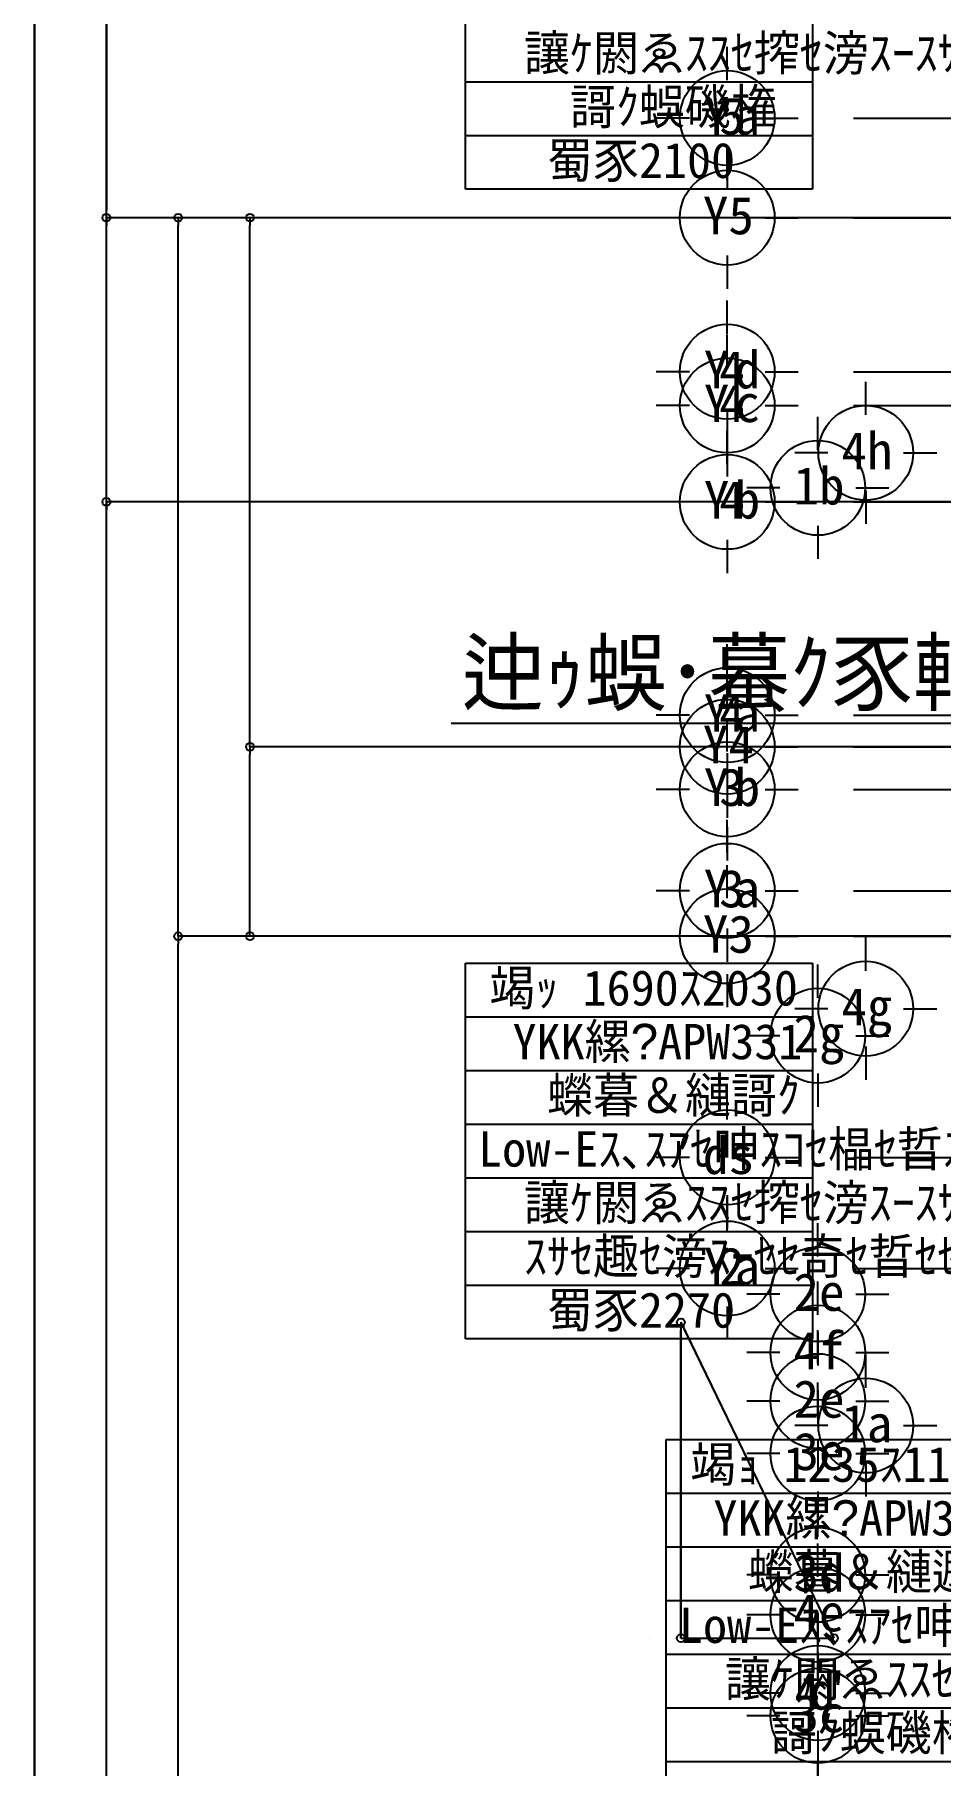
# Model space of a CAD drawing. Header units: metres. Extents: x 10908 to 27249, y 7268 to 22901.
# Drawn here: x 10920 to 13790, y 12930 to 18410 of the extents above; entities that cross this region are included whole.
import ezdxf

# ---------------------------------------------------------------- set-up
doc = ezdxf.new("R2010")
doc.units = ezdxf.units.M

msp = doc.modelspace()

# ---------------------------------------------------------------- linework, layer by layer
at = {"layer": '繝繝ｼ繧ｿ 001_1F'}
for p, q in [((10920, 20905), (10920, 10850)), ((10920, 10550), (10920, 20905)), ((11147.5, 20905), (11147.5, 17855)), ((11147.5, 16955), (11147.5, 20205)), ((11147.5, 17830), (11147.5, 17855)), ((11375, 17830), (11147.5, 17830)), ((11147.5, 17830), (11147.5, 17805)), ((11147.5, 17830), (11147.5, 17830)), ((11397.5, 17830), (11147.5, 17830)), ((11147.5, 17830), (11147.5, 17830)), ((26390, 17830), (11375, 17830)), ((11625, 17830), (11375, 17830)), ((11375, 17830), (11375, 17805)), ((11375, 17830), (11375, 17830)), ((11375, 17830), (11375, 17830)), ((11397.5, 17830), (11397.5, 17830)), ((11852.5, 17830), (11602.5, 17830)), ((11602.5, 17830), (11602.5, 17805)), ((11602.5, 17830), (11602.5, 17830)), ((11625, 17830), (11625, 17830)), ((11852.5, 17830), (11852.5, 17830)), ((11147.5, 10850), (11147.5, 17805)), ((11375, 15580), (11375, 17805)), ((11602.5, 16180), (11602.5, 17805)), ((11147.5, 16930), (11147.5, 16955)), ((11147.5, 16930), (11147.5, 16905)), ((11147.5, 16930), (11147.5, 16930)), ((11397.5, 16930), (11147.5, 16930)), ((11147.5, 12738.6), (11147.5, 16905)), ((11397.5, 16930), (11397.5, 16930)), ((11397.5, 16930), (11397.5, 16930)), ((14739.5, 16228.5), (12239.5, 16228.5)), ((11602.5, 16155), (11602.5, 16180)), ((17322.3, 16155), (11602.5, 16155)), ((11852.5, 16155), (11602.5, 16155)), ((11602.5, 16155), (11602.5, 16130)), ((11602.5, 16155), (11602.5, 16155)), ((11602.5, 15580), (11602.5, 16130)), ((11852.5, 16155), (11852.5, 16155)), ((11852.5, 16155), (11852.5, 16155)), ((11375, 15555), (11375, 15580)), ((11602.5, 15555), (11602.5, 15580)), ((11375, 15555), (11375, 15530)), ((11375, 15555), (11375, 15555)), ((11625, 15555), (11375, 15555)), ((11375, 11760), (11375, 15530)), ((26390, 15555), (11602.5, 15555)), ((11852.5, 15555), (11602.5, 15555)), ((11625, 15555), (11625, 15555)), ((11625, 15555), (11625, 15555)), ((11852.5, 15555), (11852.5, 15555)), ((13057.5, 14376.1), (13057.5, 14376.1)), ((12867.5, 14332.5), (12867.5, 14332.5)), ((12967.5, 14332.5), (12967.5, 13332.5)), ((12967.5, 14332.5), (13452.5, 13332.5)), ((12967.5, 14332.5), (12967.5, 14307.5)), ((12967.5, 14332.5), (12967.5, 14332.5)), ((12967.5, 14332.5), (12978.4, 14310)), ((12967.5, 13357.5), (12967.5, 14307.5)), ((12978.4, 14310), (13441.6, 13355)), ((12967.5, 13432.5), (12967.5, 13432.5)), ((13452.5, 13432.5), (13452.5, 13432.5)), ((13542.5, 13376.1), (13542.5, 13376.1)), ((12867.5, 13332.5), (12867.5, 13332.5)), ((12967.5, 13332.5), (12967.5, 13357.5)), ((12967.5, 13332.5), (13452.5, 13332.5)), ((12967.5, 13332.5), (12992.5, 13332.5)), ((12992.5, 13332.5), (13427.5, 13332.5)), ((13452.5, 13332.5), (13427.5, 13332.5)), ((13452.5, 13332.5), (13441.6, 13355)), ((13452.5, 13332.5), (13452.5, 13332.5)), ((13452.5, 13332.5), (13452.5, 13332.5))]:
    msp.add_line(p, q, dxfattribs=at)
for centre in [(11147.5, 17830), (11147.5, 17830), (11375, 17830), (11602.5, 17830), (11147.5, 16930), (11147.5, 16930), (11602.5, 16155), (11602.5, 16155), (11375, 15555), (11375, 15555), (11602.5, 15555), (12967.5, 14332.5), (12967.5, 14332.5), (12967.5, 13332.5), (12967.5, 13332.5), (13452.5, 13332.5), (13452.5, 13332.5)]:
    msp.add_circle(centre, 12.5, dxfattribs=at)
at = {"layer": '繝繝ｼ繧ｿ 001_2F'}
for p, q in [((10920, 10550), (10920, 20905)), ((11147.5, 16955), (11147.5, 20205)), ((12285, 17920), (12285, 19110)), ((13385, 19110), (13385, 17920)), ((12285, 18260), (13385, 18260)), ((12285, 18090), (13385, 18090)), ((13385, 17920), (12285, 17920)), ((11147.5, 16930), (11147.5, 16955)), ((11147.5, 16930), (11147.5, 16905)), ((11147.5, 16930), (11147.5, 16930)), ((11397.5, 16930), (11147.5, 16930)), ((11147.5, 12738.6), (11147.5, 16905)), ((26367.5, 16930), (11375, 16930)), ((11397.5, 16930), (11397.5, 16930)), ((11397.5, 16930), (11397.5, 16930)), ((12285, 14280), (12285, 15470)), ((12285, 15470), (13385, 15470)), ((13385, 15470), (13385, 14280)), ((12285, 15300), (13385, 15300)), ((12285, 15130), (13385, 15130)), ((12285, 14960), (13385, 14960)), ((12285, 14790), (13385, 14790)), ((12285, 14620), (13385, 14620)), ((12285, 14450), (13385, 14450)), ((13385, 14280), (12285, 14280)), ((12921.5, 12771.7), (12921.5, 13961.7)), ((12921.5, 13961.7), (14021.5, 13961.7)), ((12921.5, 13791.7), (14021.5, 13791.7)), ((12921.5, 13621.7), (14021.5, 13621.7)), ((12921.5, 13451.7), (14021.5, 13451.7)), ((12921.5, 13281.7), (14021.5, 13281.7)), ((12921.5, 13111.7), (14021.5, 13111.7)), ((12921.5, 12941.7), (14021.5, 12941.7))]:
    msp.add_line(p, q, dxfattribs=at)
msp.add_circle((11147.5, 16930), 12.5, dxfattribs=at)
msp.add_circle((11147.5, 16930), 12.5, dxfattribs=at)
at = {"layer": '騾壹ｊ闃ｯ_1F'}
for p, q in [((13114.7, 18265.6), (13114.7, 18370.6)), ((12994.7, 18145.6), (12889.7, 18145.6)), ((13234.7, 18145.6), (13339.7, 18145.6)), ((13514.7, 18145.6), (24358.1, 18145.6)), ((13114.7, 17950), (13114.7, 18055)), ((13114.7, 18025.6), (13114.7, 17920.6)), ((12994.7, 17830), (12889.7, 17830)), ((13234.7, 17830), (13339.7, 17830)), ((13514.7, 17830), (24358.1, 17830)), ((13114.7, 17710), (13114.7, 17605)), ((13114.7, 17462.4), (13114.7, 17567.4)), ((13114.7, 17355.6), (13114.7, 17460.6)), ((12994.7, 17342.4), (12889.7, 17342.4)), ((13234.7, 17342.4), (13339.7, 17342.4)), ((13514.7, 17342.4), (24358.1, 17342.4)), ((13553.4, 17205.6), (13553.4, 17310.6)), ((12994.7, 17235.6), (12889.7, 17235.6)), ((13114.7, 17222.4), (13114.7, 17117.4)), ((13234.7, 17235.6), (13339.7, 17235.6)), ((13514.7, 17235.6), (24358.1, 17235.6)), ((13114.7, 17050), (13114.7, 17155)), ((13401.7, 17094.5), (13401.7, 17199.5)), ((13114.7, 17115.6), (13114.7, 17010.6)), ((13433.4, 17085.6), (13328.4, 17085.6)), ((13673.4, 17085.6), (13778.4, 17085.6)), ((13281.7, 16974.5), (13176.7, 16974.5)), ((13521.7, 16974.5), (13626.7, 16974.5)), ((13553.4, 16965.6), (13553.4, 16860.6)), ((12994.7, 16930), (12889.7, 16930)), ((13234.7, 16930), (13339.7, 16930)), ((13514.7, 16930), (24358.1, 16930)), ((13401.7, 16854.5), (13401.7, 16749.5)), ((13114.7, 16810), (13114.7, 16705)), ((13114.7, 16375), (13114.7, 16480)), ((13114.7, 16275), (13114.7, 16380)), ((12994.7, 16255), (12889.7, 16255)), ((13114.7, 16140), (13114.7, 16245)), ((13234.7, 16255), (13339.7, 16255)), ((13514.7, 16255), (24358.1, 16255)), ((12994.7, 16155), (12889.7, 16155)), ((13114.7, 16135), (13114.7, 16030)), ((13234.7, 16155), (13339.7, 16155)), ((13514.7, 16155), (24358.1, 16155)), ((12994.7, 16020), (12889.7, 16020)), ((13114.7, 16035), (13114.7, 15930)), ((13234.7, 16020), (13339.7, 16020)), ((13514.7, 16020), (24358.1, 16020)), ((13114.7, 15819), (13114.7, 15924)), ((13114.7, 15900), (13114.7, 15795)), ((13114.7, 15675), (13114.7, 15780)), ((12994.7, 15699), (12889.7, 15699)), ((13234.7, 15699), (13339.7, 15699)), ((13514.7, 15699), (24358.1, 15699)), ((13114.7, 15579), (13114.7, 15474)), ((12994.7, 15555), (12889.7, 15555)), ((13234.7, 15555), (13339.7, 15555)), ((13514.7, 15555), (24358.1, 15555)), ((13553.4, 15445.5), (13553.4, 15550.5)), ((13401.7, 15360.1), (13401.7, 15465.1)), ((13114.7, 15435), (13114.7, 15330)), ((13433.4, 15325.5), (13328.4, 15325.5)), ((13673.4, 15325.5), (13778.4, 15325.5)), ((13281.7, 15240.1), (13176.7, 15240.1)), ((13521.7, 15240.1), (13626.7, 15240.1)), ((13553.4, 15205.5), (13553.4, 15100.5)), ((13114.7, 14974.8), (13114.7, 15079.8)), ((13401.7, 15120.1), (13401.7, 15015.1)), ((12994.7, 14854.8), (12889.7, 14854.8)), ((13234.7, 14854.8), (13339.7, 14854.8)), ((13514.7, 14854.8), (24358.1, 14854.8)), ((13114.7, 14734.8), (13114.7, 14629.8)), ((13114.7, 14623.1), (13114.7, 14728.1)), ((13401.7, 14541.3), (13401.7, 14646.3)), ((12994.7, 14503.1), (12889.7, 14503.1)), ((13234.7, 14503.1), (13339.7, 14503.1)), ((13514.7, 14503.1), (24358.1, 14503.1)), ((13281.7, 14421.3), (13176.7, 14421.3)), ((13401.7, 14356.5), (13401.7, 14461.5)), ((13521.7, 14421.3), (13626.7, 14421.3)), ((13114.7, 14383.1), (13114.7, 14278.1)), ((13401.7, 14203.1), (13401.7, 14308.1)), ((13401.7, 14301.3), (13401.7, 14196.3)), ((13281.7, 14236.5), (13176.7, 14236.5)), ((13521.7, 14236.5), (13626.7, 14236.5)), ((13553.4, 14125.5), (13553.4, 14230.5)), ((13401.7, 14036.9), (13401.7, 14141.9)), ((13401.7, 14116.5), (13401.7, 14011.5)), ((13281.7, 14083.1), (13176.7, 14083.1)), ((13521.7, 14083.1), (13626.7, 14083.1)), ((13433.4, 14005.5), (13328.4, 14005.5)), ((13673.4, 14005.5), (13778.4, 14005.5)), ((13401.7, 13963.1), (13401.7, 13858.1)), ((13281.7, 13916.9), (13176.7, 13916.9)), ((13521.7, 13916.9), (13626.7, 13916.9)), ((13553.4, 13885.5), (13553.4, 13780.5)), ((13401.7, 13796.9), (13401.7, 13691.9)), ((13401.7, 13652.8), (13401.7, 13757.8)), ((13401.7, 13526.7), (13401.7, 13631.7)), ((13281.7, 13532.8), (13176.7, 13532.8)), ((13521.7, 13532.8), (13626.7, 13532.8)), ((13281.7, 13406.7), (13176.7, 13406.7)), ((13401.7, 13412.8), (13401.7, 13307.8)), ((13401.7, 13278.8), (13401.7, 13383.8)), ((13521.7, 13406.7), (13626.7, 13406.7)), ((13401.7, 13207), (13401.7, 13312)), ((13401.7, 13286.7), (13401.7, 13181.7)), ((13281.7, 13158.8), (13176.7, 13158.8)), ((13521.7, 13158.8), (13626.7, 13158.8)), ((13281.7, 13087), (13176.7, 13087)), ((13521.7, 13087), (13626.7, 13087)), ((13401.7, 13038.8), (13401.7, 12933.8)), ((13401.7, 12967), (13401.7, 12862)), ((13401.7, 12833.6), (13401.7, 12938.6))]:
    msp.add_line(p, q, dxfattribs=at)
for centre in [(13114.7, 18145.6), (13114.7, 17830), (13114.7, 17342.4), (13114.7, 17235.6), (13553.4, 17085.6), (13401.7, 16974.5), (13114.7, 16930), (13114.7, 16255), (13114.7, 16155), (13114.7, 16020), (13114.7, 15699), (13114.7, 15555), (13553.4, 15325.5), (13401.7, 15240.1), (13114.7, 14854.8), (13114.7, 14503.1), (13401.7, 14421.3), (13401.7, 14236.5), (13401.7, 14083.1), (13553.4, 14005.5), (13401.7, 13916.9), (13401.7, 13532.8), (13401.7, 13406.7), (13401.7, 13158.8), (13401.7, 13087)]:
    msp.add_circle(centre, 150, dxfattribs=at)
at = {"layer": '騾壹ｊ闃ｯ_2F'}
for p, q in [((13114.7, 18265.6), (13114.7, 18370.6)), ((12994.7, 18145.6), (12889.7, 18145.6)), ((13234.7, 18145.6), (13339.7, 18145.6)), ((13514.7, 18145.6), (24358.1, 18145.6)), ((13114.7, 17950), (13114.7, 18055)), ((13114.7, 18025.6), (13114.7, 17920.6)), ((12994.7, 17830), (12889.7, 17830)), ((13234.7, 17830), (13339.7, 17830)), ((13514.7, 17830), (24358.1, 17830)), ((13114.7, 17710), (13114.7, 17605)), ((13114.7, 17462.4), (13114.7, 17567.4)), ((13114.7, 17355.6), (13114.7, 17460.6)), ((12994.7, 17342.4), (12889.7, 17342.4)), ((13234.7, 17342.4), (13339.7, 17342.4)), ((13514.7, 17342.4), (24358.1, 17342.4)), ((13553.4, 17205.6), (13553.4, 17310.6)), ((12994.7, 17235.6), (12889.7, 17235.6)), ((13114.7, 17222.4), (13114.7, 17117.4)), ((13234.7, 17235.6), (13339.7, 17235.6)), ((13514.7, 17235.6), (24358.1, 17235.6)), ((13114.7, 17050), (13114.7, 17155)), ((13401.7, 17094.5), (13401.7, 17199.5)), ((13114.7, 17115.6), (13114.7, 17010.6)), ((13433.4, 17085.6), (13328.4, 17085.6)), ((13673.4, 17085.6), (13778.4, 17085.6)), ((13281.7, 16974.5), (13176.7, 16974.5)), ((13521.7, 16974.5), (13626.7, 16974.5)), ((13553.4, 16965.6), (13553.4, 16860.6)), ((12994.7, 16930), (12889.7, 16930)), ((13234.7, 16930), (13339.7, 16930)), ((13514.7, 16930), (24358.1, 16930)), ((13401.7, 16854.5), (13401.7, 16749.5)), ((13114.7, 16810), (13114.7, 16705)), ((13114.7, 16375), (13114.7, 16480)), ((13114.7, 16275), (13114.7, 16380)), ((12994.7, 16255), (12889.7, 16255)), ((13114.7, 16140), (13114.7, 16245)), ((13234.7, 16255), (13339.7, 16255)), ((13514.7, 16255), (24358.1, 16255)), ((12994.7, 16155), (12889.7, 16155)), ((13114.7, 16135), (13114.7, 16030)), ((13234.7, 16155), (13339.7, 16155)), ((13514.7, 16155), (24358.1, 16155)), ((12994.7, 16020), (12889.7, 16020)), ((13114.7, 16035), (13114.7, 15930)), ((13234.7, 16020), (13339.7, 16020)), ((13514.7, 16020), (24358.1, 16020)), ((13114.7, 15819), (13114.7, 15924)), ((13114.7, 15900), (13114.7, 15795)), ((13114.7, 15675), (13114.7, 15780)), ((12994.7, 15699), (12889.7, 15699)), ((13234.7, 15699), (13339.7, 15699)), ((13514.7, 15699), (24358.1, 15699)), ((13114.7, 15579), (13114.7, 15474)), ((12994.7, 15555), (12889.7, 15555)), ((13234.7, 15555), (13339.7, 15555)), ((13514.7, 15555), (24358.1, 15555)), ((13553.4, 15445.5), (13553.4, 15550.5)), ((13401.7, 15360.1), (13401.7, 15465.1)), ((13114.7, 15435), (13114.7, 15330)), ((13433.4, 15325.5), (13328.4, 15325.5)), ((13673.4, 15325.5), (13778.4, 15325.5)), ((13281.7, 15240.1), (13176.7, 15240.1)), ((13521.7, 15240.1), (13626.7, 15240.1)), ((13553.4, 15205.5), (13553.4, 15100.5)), ((13114.7, 14974.8), (13114.7, 15079.8)), ((13401.7, 15120.1), (13401.7, 15015.1)), ((12994.7, 14854.8), (12889.7, 14854.8)), ((13234.7, 14854.8), (13339.7, 14854.8)), ((13514.7, 14854.8), (24358.1, 14854.8)), ((13114.7, 14734.8), (13114.7, 14629.8)), ((13114.7, 14623.1), (13114.7, 14728.1)), ((13401.7, 14541.3), (13401.7, 14646.3)), ((12994.7, 14503.1), (12889.7, 14503.1)), ((13234.7, 14503.1), (13339.7, 14503.1)), ((13514.7, 14503.1), (24358.1, 14503.1)), ((13281.7, 14421.3), (13176.7, 14421.3)), ((13401.7, 14356.5), (13401.7, 14461.5)), ((13521.7, 14421.3), (13626.7, 14421.3)), ((13114.7, 14383.1), (13114.7, 14278.1)), ((13401.7, 14203.1), (13401.7, 14308.1)), ((13401.7, 14301.3), (13401.7, 14196.3)), ((13281.7, 14236.5), (13176.7, 14236.5)), ((13521.7, 14236.5), (13626.7, 14236.5)), ((13553.4, 14125.5), (13553.4, 14230.5)), ((13401.7, 14036.9), (13401.7, 14141.9)), ((13401.7, 14116.5), (13401.7, 14011.5)), ((13281.7, 14083.1), (13176.7, 14083.1)), ((13521.7, 14083.1), (13626.7, 14083.1)), ((13433.4, 14005.5), (13328.4, 14005.5)), ((13673.4, 14005.5), (13778.4, 14005.5)), ((13401.7, 13963.1), (13401.7, 13858.1)), ((13281.7, 13916.9), (13176.7, 13916.9)), ((13521.7, 13916.9), (13626.7, 13916.9)), ((13553.4, 13885.5), (13553.4, 13780.5)), ((13401.7, 13796.9), (13401.7, 13691.9)), ((13401.7, 13652.8), (13401.7, 13757.8)), ((13401.7, 13526.7), (13401.7, 13631.7)), ((13281.7, 13532.8), (13176.7, 13532.8)), ((13521.7, 13532.8), (13626.7, 13532.8)), ((13281.7, 13406.7), (13176.7, 13406.7)), ((13401.7, 13412.8), (13401.7, 13307.8)), ((13401.7, 13278.8), (13401.7, 13383.8)), ((13521.7, 13406.7), (13626.7, 13406.7)), ((13401.7, 13207), (13401.7, 13312)), ((13401.7, 13286.7), (13401.7, 13181.7)), ((13281.7, 13158.8), (13176.7, 13158.8)), ((13521.7, 13158.8), (13626.7, 13158.8)), ((13281.7, 13087), (13176.7, 13087)), ((13521.7, 13087), (13626.7, 13087)), ((13401.7, 13038.8), (13401.7, 12933.8)), ((13401.7, 12967), (13401.7, 12862)), ((13401.7, 12833.6), (13401.7, 12938.6))]:
    msp.add_line(p, q, dxfattribs=at)
for centre in [(13114.7, 18145.6), (13114.7, 17830), (13114.7, 17342.4), (13114.7, 17235.6), (13553.4, 17085.6), (13401.7, 16974.5), (13114.7, 16930), (13114.7, 16255), (13114.7, 16155), (13114.7, 16020), (13114.7, 15699), (13114.7, 15555), (13553.4, 15325.5), (13401.7, 15240.1), (13114.7, 14854.8), (13114.7, 14503.1), (13401.7, 14421.3), (13401.7, 14236.5), (13401.7, 14083.1), (13553.4, 14005.5), (13401.7, 13916.9), (13401.7, 13532.8), (13401.7, 13406.7), (13401.7, 13158.8), (13401.7, 13087)]:
    msp.add_circle(centre, 150, dxfattribs=at)
at = {"layer": '騾壹ｊ闃ｯ_R'}
for p, q in [((13114.7, 18265.6), (13114.7, 18370.6)), ((12994.7, 18145.6), (12889.7, 18145.6)), ((13234.7, 18145.6), (13339.7, 18145.6)), ((13514.7, 18145.6), (24358.1, 18145.6)), ((13114.7, 17950), (13114.7, 18055)), ((13114.7, 18025.6), (13114.7, 17920.6)), ((12994.7, 17830), (12889.7, 17830)), ((13234.7, 17830), (13339.7, 17830)), ((13514.7, 17830), (24358.1, 17830)), ((13114.7, 17710), (13114.7, 17605)), ((13114.7, 17462.4), (13114.7, 17567.4)), ((13114.7, 17355.6), (13114.7, 17460.6)), ((12994.7, 17342.4), (12889.7, 17342.4)), ((13234.7, 17342.4), (13339.7, 17342.4)), ((13514.7, 17342.4), (24358.1, 17342.4)), ((13553.4, 17205.6), (13553.4, 17310.6)), ((12994.7, 17235.6), (12889.7, 17235.6)), ((13114.7, 17222.4), (13114.7, 17117.4)), ((13234.7, 17235.6), (13339.7, 17235.6)), ((13514.7, 17235.6), (24358.1, 17235.6)), ((13114.7, 17050), (13114.7, 17155)), ((13401.7, 17094.5), (13401.7, 17199.5)), ((13114.7, 17115.6), (13114.7, 17010.6)), ((13433.4, 17085.6), (13328.4, 17085.6)), ((13673.4, 17085.6), (13778.4, 17085.6)), ((13281.7, 16974.5), (13176.7, 16974.5)), ((13521.7, 16974.5), (13626.7, 16974.5)), ((13553.4, 16965.6), (13553.4, 16860.6)), ((12994.7, 16930), (12889.7, 16930)), ((13234.7, 16930), (13339.7, 16930)), ((13514.7, 16930), (24358.1, 16930)), ((13401.7, 16854.5), (13401.7, 16749.5)), ((13114.7, 16810), (13114.7, 16705)), ((13114.7, 16375), (13114.7, 16480)), ((13114.7, 16275), (13114.7, 16380)), ((12994.7, 16255), (12889.7, 16255)), ((13114.7, 16140), (13114.7, 16245)), ((13234.7, 16255), (13339.7, 16255)), ((13514.7, 16255), (24358.1, 16255)), ((12994.7, 16155), (12889.7, 16155)), ((13114.7, 16135), (13114.7, 16030)), ((13234.7, 16155), (13339.7, 16155)), ((13514.7, 16155), (24358.1, 16155)), ((12994.7, 16020), (12889.7, 16020)), ((13114.7, 16035), (13114.7, 15930)), ((13234.7, 16020), (13339.7, 16020)), ((13514.7, 16020), (24358.1, 16020)), ((13114.7, 15819), (13114.7, 15924)), ((13114.7, 15900), (13114.7, 15795)), ((13114.7, 15675), (13114.7, 15780)), ((12994.7, 15699), (12889.7, 15699)), ((13234.7, 15699), (13339.7, 15699)), ((13514.7, 15699), (24358.1, 15699)), ((13114.7, 15579), (13114.7, 15474)), ((12994.7, 15555), (12889.7, 15555)), ((13234.7, 15555), (13339.7, 15555)), ((13514.7, 15555), (24358.1, 15555)), ((13553.4, 15445.5), (13553.4, 15550.5)), ((13401.7, 15360.1), (13401.7, 15465.1)), ((13114.7, 15435), (13114.7, 15330)), ((13433.4, 15325.5), (13328.4, 15325.5)), ((13673.4, 15325.5), (13778.4, 15325.5)), ((13281.7, 15240.1), (13176.7, 15240.1)), ((13521.7, 15240.1), (13626.7, 15240.1)), ((13553.4, 15205.5), (13553.4, 15100.5)), ((13114.7, 14974.8), (13114.7, 15079.8)), ((13401.7, 15120.1), (13401.7, 15015.1)), ((12994.7, 14854.8), (12889.7, 14854.8)), ((13234.7, 14854.8), (13339.7, 14854.8)), ((13514.7, 14854.8), (24358.1, 14854.8)), ((13114.7, 14734.8), (13114.7, 14629.8)), ((13114.7, 14623.1), (13114.7, 14728.1)), ((13401.7, 14541.3), (13401.7, 14646.3)), ((12994.7, 14503.1), (12889.7, 14503.1)), ((13234.7, 14503.1), (13339.7, 14503.1)), ((13514.7, 14503.1), (24358.1, 14503.1)), ((13281.7, 14421.3), (13176.7, 14421.3)), ((13401.7, 14356.5), (13401.7, 14461.5)), ((13521.7, 14421.3), (13626.7, 14421.3)), ((13114.7, 14383.1), (13114.7, 14278.1)), ((13401.7, 14203.1), (13401.7, 14308.1)), ((13401.7, 14301.3), (13401.7, 14196.3)), ((13281.7, 14236.5), (13176.7, 14236.5)), ((13521.7, 14236.5), (13626.7, 14236.5)), ((13553.4, 14125.5), (13553.4, 14230.5)), ((13401.7, 14036.9), (13401.7, 14141.9)), ((13401.7, 14116.5), (13401.7, 14011.5)), ((13281.7, 14083.1), (13176.7, 14083.1)), ((13521.7, 14083.1), (13626.7, 14083.1)), ((13433.4, 14005.5), (13328.4, 14005.5)), ((13673.4, 14005.5), (13778.4, 14005.5)), ((13401.7, 13963.1), (13401.7, 13858.1)), ((13281.7, 13916.9), (13176.7, 13916.9)), ((13521.7, 13916.9), (13626.7, 13916.9)), ((13553.4, 13885.5), (13553.4, 13780.5)), ((13401.7, 13796.9), (13401.7, 13691.9)), ((13401.7, 13652.8), (13401.7, 13757.8)), ((13401.7, 13526.7), (13401.7, 13631.7)), ((13281.7, 13532.8), (13176.7, 13532.8)), ((13521.7, 13532.8), (13626.7, 13532.8)), ((13281.7, 13406.7), (13176.7, 13406.7)), ((13401.7, 13412.8), (13401.7, 13307.8)), ((13401.7, 13278.8), (13401.7, 13383.8)), ((13521.7, 13406.7), (13626.7, 13406.7)), ((13401.7, 13207), (13401.7, 13312)), ((13401.7, 13286.7), (13401.7, 13181.7)), ((13281.7, 13158.8), (13176.7, 13158.8)), ((13521.7, 13158.8), (13626.7, 13158.8)), ((13281.7, 13087), (13176.7, 13087)), ((13521.7, 13087), (13626.7, 13087)), ((13401.7, 13038.8), (13401.7, 12933.8)), ((13401.7, 12967), (13401.7, 12862)), ((13401.7, 12833.6), (13401.7, 12938.6))]:
    msp.add_line(p, q, dxfattribs=at)
for centre in [(13114.7, 18145.6), (13114.7, 17830), (13114.7, 17342.4), (13114.7, 17235.6), (13553.4, 17085.6), (13401.7, 16974.5), (13114.7, 16930), (13114.7, 16255), (13114.7, 16155), (13114.7, 16020), (13114.7, 15699), (13114.7, 15555), (13553.4, 15325.5), (13401.7, 15240.1), (13114.7, 14854.8), (13114.7, 14503.1), (13401.7, 14421.3), (13401.7, 14236.5), (13401.7, 14083.1), (13553.4, 14005.5), (13401.7, 13916.9), (13401.7, 13532.8), (13401.7, 13406.7), (13401.7, 13158.8), (13401.7, 13087)]:
    msp.add_circle(centre, 150, dxfattribs=at)

# ---------------------------------------------------------------- texts
at = {"layer": '繝繝ｼ繧ｿ 001_1F'}
msp.add_text('迚ｩ蜈･蟇ｸ豕輔\x80\x80蠎贋ｸ具ｽｴｽｱｽｺｾ', height=200, dxfattribs=at).set_placement((12273.7, 16290))
at = {"layer": '繝繝ｼ繧ｿ 001_2F'}
for s, p in [('讓ｹ閼ゑｽｽｾ搾ｾ滂ｽｰｽｻｽｰ', (12470.9, 18295.5)), ('謌ｸ蜈磯権', (12616.5, 18125.5)), ('蜀豕2100', (12543.7, 17955.5)), ('竭ｯ 1690ｽ2030', (12361.6, 15335.5)), ('YKK縲\x80APW331', (12434.4, 15165.5)), ('蠑暮＆縺謌ｸ', (12543.7, 14995.5)), ('Low-Eｽ､ｽｱｾ呻ｽｺｾ橸ｾ晢ｽｶｾ橸ｽｽ', (12325.2, 14825.5)), ('讓ｹ閼ゑｽｽｾ搾ｾ滂ｽｰｽｻｽｰ', (12470.9, 14655.5)), ('ｽｻｾ趣ｾ滂ｽｰｾｾ奇ｾ晢ｾｾ橸ｾ', (12470.9, 14485.5)), ('蜀豕2270', (12543.7, 14315.5)), ('竭ｮ 1235ｽ1170', (12998.1, 13827.2)), ('YKK縲\x80APW330', (13070.9, 13657.2)), ('蠑暮＆縺遯', (13180.2, 13487.2)), ('Low-Eｽ､ｽｱｾ呻ｽｺｾ橸ｾ晢ｽｶｾ橸ｽｽ', (12961.7, 13317.2)), ('讓ｹ閼ゑｽｽｾ搾ｾ滂ｽｰｽｻｽｰ', (13107.3, 13147.2)), ('謌ｸ蜈磯権', (13253, 12977.2))]:
    msp.add_text(s, height=112, dxfattribs=at).set_placement(p)
at = {"layer": '騾壹ｊ闃ｯ_1F'}
for s, height, p in [('Y', 118.8, (13040.5, 18093)), ('5', 118.8, (13089.2, 18093)), ('a', 118.8, (13137.9, 18093)), ('Y5', 118.79, (13037.5, 17777.5)), ('Y', 118.8, (13040.5, 17289.8)), ('4', 118.8, (13089.2, 17289.8)), ('d', 118.8, (13137.9, 17289.8)), ('Y', 118.8, (13040.5, 17183)), ('4', 118.8, (13089.2, 17183)), ('c', 118.8, (13137.9, 17183)), ('4h', 118.79, (13476.1, 17033)), ('1b', 118.79, (13324.5, 16922)), ('Y', 118.8, (13040.5, 16877.5)), ('4', 118.8, (13089.2, 16877.5)), ('b', 118.8, (13137.9, 16877.5)), ('Y', 118.8, (13040.5, 16202.5)), ('4', 118.8, (13089.2, 16202.5)), ('a', 118.8, (13137.9, 16202.5)), ('Y4', 118.79, (13037.5, 16102.5)), ('Y', 118.8, (13040.5, 15967.5)), ('3', 118.8, (13089.2, 15967.5)), ('b', 118.8, (13137.9, 15967.5)), ('Y', 118.8, (13040.5, 15646.4)), ('3', 118.8, (13089.2, 15646.4)), ('a', 118.8, (13137.9, 15646.4)), ('Y3', 118.79, (13037.5, 15502.5)), ('4g', 118.79, (13476.1, 15273)), ('2g', 118.79, (13324.5, 15187.5)), ('ds', 118.79, (13037.5, 14802.2)), ('Y', 118.8, (13040.5, 14450.6)), ('2', 118.8, (13089.2, 14450.6)), ('a', 118.8, (13137.9, 14450.6)), ('2e', 118.79, (13324.5, 14368.8)), ('4f', 118.79, (13324.5, 14184)), ('2e', 118.79, (13324.5, 14030.5)), ('1a', 118.79, (13476.1, 13952.9)), ('3e', 118.79, (13324.5, 13864.4)), ('3d', 118.79, (13324.5, 13480.2)), ('4e', 118.79, (13324.5, 13354.1)), ('4', 118.8, (13327.5, 13106.2)), ('d', 118.8, (13376.2, 13106.2)), ("'", 118.8, (13424.9, 13106.2)), ('3c', 118.79, (13324.5, 13034.5))]:
    msp.add_text(s, height=height, dxfattribs=at).set_placement(p)
at = {"layer": '騾壹ｊ闃ｯ_2F'}
for s, height, p in [('Y', 118.8, (13040.5, 18093)), ('5', 118.8, (13089.2, 18093)), ('a', 118.8, (13137.9, 18093)), ('Y5', 118.79, (13037.5, 17777.5)), ('Y', 118.8, (13040.5, 17289.8)), ('4', 118.8, (13089.2, 17289.8)), ('d', 118.8, (13137.9, 17289.8)), ('Y', 118.8, (13040.5, 17183)), ('4', 118.8, (13089.2, 17183)), ('c', 118.8, (13137.9, 17183)), ('4h', 118.79, (13476.1, 17033)), ('1b', 118.79, (13324.5, 16922)), ('Y', 118.8, (13040.5, 16877.5)), ('4', 118.8, (13089.2, 16877.5)), ('b', 118.8, (13137.9, 16877.5)), ('Y', 118.8, (13040.5, 16202.5)), ('4', 118.8, (13089.2, 16202.5)), ('a', 118.8, (13137.9, 16202.5)), ('Y4', 118.79, (13037.5, 16102.5)), ('Y', 118.8, (13040.5, 15967.5)), ('3', 118.8, (13089.2, 15967.5)), ('b', 118.8, (13137.9, 15967.5)), ('Y', 118.8, (13040.5, 15646.4)), ('3', 118.8, (13089.2, 15646.4)), ('a', 118.8, (13137.9, 15646.4)), ('Y3', 118.79, (13037.5, 15502.5)), ('4g', 118.79, (13476.1, 15273)), ('2g', 118.79, (13324.5, 15187.5)), ('ds', 118.79, (13037.5, 14802.2)), ('Y', 118.8, (13040.5, 14450.6)), ('2', 118.8, (13089.2, 14450.6)), ('a', 118.8, (13137.9, 14450.6)), ('2e', 118.79, (13324.5, 14368.8)), ('4f', 118.79, (13324.5, 14184)), ('2e', 118.79, (13324.5, 14030.5)), ('1a', 118.79, (13476.1, 13952.9)), ('3e', 118.79, (13324.5, 13864.4)), ('3d', 118.79, (13324.5, 13480.2)), ('4e', 118.79, (13324.5, 13354.1)), ('4', 118.8, (13327.5, 13106.2)), ('d', 118.8, (13376.2, 13106.2)), ("'", 118.8, (13424.9, 13106.2)), ('3c', 118.79, (13324.5, 13034.5))]:
    msp.add_text(s, height=height, dxfattribs=at).set_placement(p)
at = {"layer": '騾壹ｊ闃ｯ_R'}
for s, height, p in [('Y', 118.8, (13040.5, 18093)), ('5', 118.8, (13089.2, 18093)), ('a', 118.8, (13137.9, 18093)), ('Y5', 118.79, (13037.5, 17777.5)), ('Y', 118.8, (13040.5, 17289.8)), ('4', 118.8, (13089.2, 17289.8)), ('d', 118.8, (13137.9, 17289.8)), ('Y', 118.8, (13040.5, 17183)), ('4', 118.8, (13089.2, 17183)), ('c', 118.8, (13137.9, 17183)), ('4h', 118.79, (13476.1, 17033)), ('1b', 118.79, (13324.5, 16922)), ('Y', 118.8, (13040.5, 16877.5)), ('4', 118.8, (13089.2, 16877.5)), ('b', 118.8, (13137.9, 16877.5)), ('Y', 118.8, (13040.5, 16202.5)), ('4', 118.8, (13089.2, 16202.5)), ('a', 118.8, (13137.9, 16202.5)), ('Y4', 118.79, (13037.5, 16102.5)), ('Y', 118.8, (13040.5, 15967.5)), ('3', 118.8, (13089.2, 15967.5)), ('b', 118.8, (13137.9, 15967.5)), ('Y', 118.8, (13040.5, 15646.4)), ('3', 118.8, (13089.2, 15646.4)), ('a', 118.8, (13137.9, 15646.4)), ('Y3', 118.79, (13037.5, 15502.5)), ('4g', 118.79, (13476.1, 15273)), ('2g', 118.79, (13324.5, 15187.5)), ('ds', 118.79, (13037.5, 14802.2)), ('Y', 118.8, (13040.5, 14450.6)), ('2', 118.8, (13089.2, 14450.6)), ('a', 118.8, (13137.9, 14450.6)), ('2e', 118.79, (13324.5, 14368.8)), ('4f', 118.79, (13324.5, 14184)), ('2e', 118.79, (13324.5, 14030.5)), ('1a', 118.79, (13476.1, 13952.9)), ('3e', 118.79, (13324.5, 13864.4)), ('3d', 118.79, (13324.5, 13480.2)), ('4e', 118.79, (13324.5, 13354.1)), ('4', 118.8, (13327.5, 13106.2)), ('d', 118.8, (13376.2, 13106.2)), ("'", 118.8, (13424.9, 13106.2)), ('3c', 118.79, (13324.5, 13034.5))]:
    msp.add_text(s, height=height, dxfattribs=at).set_placement(p)

doc.saveas('drawing.dxf')
